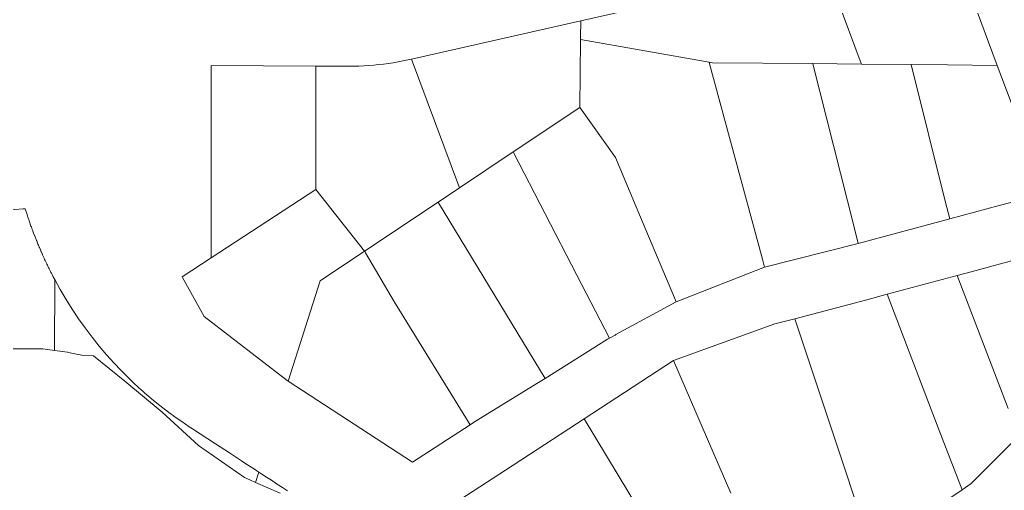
# Model space of a CAD drawing. Header units: feet. Extents: x 865220 to 2774701, y -2240498 to 961524.
# Drawn here: x 2770305 to 2771343, y 955925 to 956421 of the extents above; entities that cross this region are included whole.
import ezdxf

# ---------------------------------------------------------------- set-up
doc = ezdxf.new("R2010")
doc.units = ezdxf.units.FT
doc.header["$LTSCALE"] = 0.015
doc.header["$MEASUREMENT"] = 0
doc.layers.add('Parcels', color=7, linetype='Continuous', lineweight=0)

msp = doc.modelspace()

# ---------------------------------------------------------------- linework, layer by layer
at = {"layer": 'Parcels', "lineweight": 5, "ltscale": 100}
for p, q in [((2771191.8, 956374.9), (2771160.8, 956458.1)), ((2771335, 956372.9), (2771303.7, 956457.4)), ((2771017.6, 956447.1), (2770896.3, 956419.9)), ((2770896.3, 956419.9), (2770717.9, 956379.4)), ((2770896.2, 956402.7), (2770896.3, 956419.7)), ((2770896.3, 956419.9), (2770896.3, 956419.7)), ((2770896.2, 956400.2), (2770895.3, 956328.6)), ((2770896.2, 956400.2), (2770896.2, 956402.7)), ((2770896.2, 956402.7), (2770896.2, 956402.7)), ((2771031.7, 956376.3), (2770896.2, 956400.2)), ((2770688.5, 956374.3), (2770683.3, 956373.7)), ((2770693.7, 956374.9), (2770688.5, 956374.3)), ((2770698.8, 956375.7), (2770693.7, 956374.9)), ((2770703.9, 956376.6), (2770698.8, 956375.7)), ((2770709, 956377.5), (2770703.9, 956376.6)), ((2770717.9, 956379.4), (2770709, 956377.5)), ((2770768.5, 956243.8), (2770717.9, 956379.4)), ((2770717.9, 956379.4), (2770768.5, 956243.8)), ((2771035.2, 956375.7), (2771031.7, 956376.3)), ((2771031.7, 956376.3), (2771031.8, 956375.8)), ((2771031.8, 956375.8), (2771031.7, 956376.3)), ((2771031.7, 956376.3), (2771031.7, 956376.3)), ((2771031.7, 956376.3), (2771035.2, 956375.7)), ((2771087.7, 956168.6), (2771031.8, 956375.8)), ((2771140.9, 956374.7), (2771035.2, 956375.7)), ((2771035.2, 956375.7), (2771140.9, 956374.7)), ((2771192.1, 956374.2), (2771140.9, 956374.7)), ((2771140.9, 956374.7), (2771141, 956374.6)), ((2771141, 956374.6), (2771140.9, 956374.7)), ((2771140.9, 956374.7), (2771140.9, 956374.7)), ((2771141, 956374.6), (2771184.6, 956200.9)), ((2771192.1, 956374.2), (2771191.8, 956374.9)), ((2771192.1, 956374.2), (2771192.1, 956374.2)), ((2771192.1, 956374.2), (2771244.3, 956373.7)), ((2771282.6, 956373.4), (2771244.3, 956373.7)), ((2771280.7, 956228.6), (2771244.3, 956373.7)), ((2770617.2, 956372), (2770507.1, 956372.7)), ((2770507.1, 956372.7), (2770507.1, 956372.1)), ((2770507.1, 956372.1), (2770507.1, 956231.7)), ((2770617.2, 956372), (2770617.1, 956242.1)), ((2770617.2, 956372), (2770617.2, 956372)), ((2770652.2, 956372), (2770617.2, 956372)), ((2770657.4, 956372.1), (2770652.2, 956372)), ((2770662.6, 956372.2), (2770657.4, 956372.1)), ((2770667.8, 956372.4), (2770662.6, 956372.2)), ((2770673, 956372.8), (2770667.8, 956372.4)), ((2770678.2, 956373.2), (2770673, 956372.8)), ((2770683.3, 956373.7), (2770678.2, 956373.2)), ((2771282.6, 956373.4), (2771335, 956372.9)), ((2771385.6, 956238.2), (2771335, 956372.9)), ((2771335, 956372.9), (2771335, 956372.9)), ((2770895.3, 956328.5), (2770825.3, 956281.7)), ((2770825.3, 956281.7), (2770895.3, 956328.5)), ((2770895.7, 956328.2), (2770895.3, 956328.6)), ((2770895.3, 956328.6), (2770895.3, 956328.5)), ((2770895.3, 956328.6), (2770895.7, 956328.2)), ((2770895.3, 956328.5), (2770895.3, 956328.6)), ((2770933, 956276), (2770895.7, 956328.2)), ((2770768.6, 956243.8), (2770825.3, 956281.7)), ((2770825.3, 956281.7), (2770825.6, 956281.1)), ((2770825.6, 956281.1), (2770825.3, 956281.7)), ((2770825.6, 956281.1), (2770892.3, 956152)), ((2770825.6, 956281.1), (2770825.6, 956281.1)), ((2770892.3, 956152), (2770825.6, 956281.1)), ((2770959.4, 956213.1), (2770933, 956276)), ((2770933, 956276), (2770959.4, 956213.1)), ((2770507.1, 956170.2), (2770617.1, 956242.1)), ((2770617.1, 956242.1), (2770507.1, 956170.2)), ((2770668.7, 956177.1), (2770617.1, 956242.1)), ((2770746, 956228.7), (2770768.5, 956243.8)), ((2770768.5, 956243.8), (2770746, 956228.7)), ((2770768.5, 956243.8), (2770768.5, 956243.8)), ((2770768.6, 956243.8), (2770768.5, 956243.8)), ((2770507.1, 956231.7), (2770507.1, 956170.2)), ((2770746, 956228.7), (2770668.7, 956177.1)), ((2770746, 956228.7), (2770746.4, 956228.1)), ((2771285.1, 956211.2), (2771280.7, 956228.6)), ((2771337.1, 956225.2), (2771385.6, 956238.2)), ((2770309, 956221.7), (2770214.3, 956214.1)), ((2770311, 956221.9), (2770309, 956221.7)), ((2770311.2, 956221.9), (2770311, 956221.9)), ((2770311.8, 956219.8), (2770311.2, 956221.9)), ((2770311.9, 956219.7), (2770311.8, 956219.8)), ((2770312.4, 956218), (2770311.9, 956219.7)), ((2770858.8, 956043.2), (2770746.4, 956228.1)), ((2770746.4, 956228.1), (2770858.8, 956043.2)), ((2770746.4, 956228.1), (2770746.4, 956228.1)), ((2771285.1, 956211.2), (2771337.1, 956225.2)), ((2770312.7, 956217.2), (2770312.4, 956218)), ((2770313.2, 956215.5), (2770312.7, 956217.2)), ((2770313.6, 956214.3), (2770313.2, 956215.5)), ((2770314, 956213.1), (2770313.6, 956214.3)), ((2770313.6, 956214.3), (2770313.6, 956214.3)), ((2770314.6, 956211.4), (2770314, 956213.1)), ((2770314.8, 956210.6), (2770314.6, 956211.4)), ((2770315.3, 956209.1), (2770314.8, 956210.6)), ((2770316, 956207.2), (2770315.3, 956209.1)), ((2770959.4, 956213.1), (2770995.1, 956128.1)), ((2771188.5, 956185.2), (2771285.1, 956211.2)), ((2770316.5, 956205.7), (2770316, 956207.2)), ((2770317.2, 956203.7), (2770316.5, 956205.7)), ((2770317.6, 956202.8), (2770317.2, 956203.7)), ((2770318.6, 956199.9), (2770317.6, 956202.8)), ((2770319.1, 956198.6), (2770318.6, 956199.9)), ((2770319.1, 956198.4), (2770319.1, 956198.6)), ((2770319.6, 956197.3), (2770319.1, 956198.4)), ((2771184.6, 956200.9), (2771188.5, 956185.2)), ((2770320, 956196.1), (2770319.6, 956197.3)), ((2770320.9, 956193.8), (2770320, 956196.1)), ((2770321, 956193.5), (2770320.9, 956193.8)), ((2770321.1, 956193.2), (2770321, 956193.5)), ((2770321.5, 956192.3), (2770321.1, 956193.2)), ((2770322.6, 956189.5), (2770321.5, 956192.3)), ((2770323, 956188.5), (2770322.6, 956189.5)), ((2770323.2, 956188), (2770323, 956188.5)), ((2770323, 956188.5), (2770323, 956188.5)), ((2770324.1, 956185.6), (2770323.2, 956188)), ((2770324.5, 956184.7), (2770324.1, 956185.6)), ((2770325, 956183.5), (2770324.5, 956184.7)), ((2770325.3, 956182.8), (2770325, 956183.5)), ((2770325, 956183.5), (2770325, 956183.5)), ((2770325.9, 956181.5), (2770325.3, 956182.8)), ((2770326.1, 956181), (2770325.9, 956181.5)), ((2770327.1, 956178.5), (2770326.1, 956181)), ((2770327.2, 956178.5), (2770327.1, 956178.5)), ((2770327.5, 956177.6), (2770327.2, 956178.5)), ((2770327.7, 956177.2), (2770327.5, 956177.6)), ((2770327.8, 956177), (2770327.7, 956177.2)), ((2770329.3, 956173.6), (2770327.8, 956177)), ((2770621.8, 956145.8), (2770668.6, 956177.1)), ((2770668.6, 956177.1), (2770668.7, 956177.1)), ((2770669.1, 956176.5), (2770668.7, 956177.1)), ((2770668.7, 956177.1), (2770669.1, 956176.5)), ((2770668.7, 956177.1), (2770668.7, 956177.1)), ((2771090, 956160.4), (2771188.5, 956185.2)), ((2770329.4, 956173.5), (2770329.3, 956173.6)), ((2770329.8, 956172.5), (2770329.4, 956173.5)), ((2770331, 956169.8), (2770329.8, 956172.5)), ((2770329.8, 956172.5), (2770329.8, 956172.5)), ((2770331.1, 956169.6), (2770331, 956169.8)), ((2770331.6, 956168.6), (2770331.1, 956169.6)), ((2770331.6, 956168.5), (2770331.6, 956168.6)), ((2770332.1, 956167.4), (2770331.6, 956168.5)), ((2770332.7, 956166.1), (2770332.1, 956167.4)), ((2770507.1, 956170.2), (2770476.5, 956150)), ((2770507.1, 956170.2), (2770507.1, 956170.2)), ((2770669.7, 956175.5), (2770669.1, 956176.5)), ((2770669.1, 956176.5), (2770669.7, 956175.5)), ((2770669.1, 956176.5), (2770669.1, 956176.5)), ((2770700.3, 956123.6), (2770669.7, 956175.5)), ((2770669.7, 956175.5), (2770700.3, 956123.6)), ((2771087.7, 956168.6), (2771090, 956160.4)), ((2771090, 956160.4), (2771087.7, 956168.6)), ((2771358, 956169.1), (2771307.6, 956155.5)), ((2770333.4, 956164.7), (2770332.7, 956166.1)), ((2770333.9, 956163.7), (2770333.4, 956164.7)), ((2770333.9, 956163.6), (2770333.9, 956163.7)), ((2770334.5, 956162.4), (2770333.9, 956163.6)), ((2770334.5, 956162.3), (2770334.5, 956162.4)), ((2770335.8, 956159.7), (2770334.5, 956162.3)), ((2770336.2, 956158.9), (2770335.8, 956159.7)), ((2770336.3, 956158.7), (2770336.2, 956158.9)), ((2770337.7, 956155.9), (2770336.3, 956158.7)), ((2770338.2, 956154.8), (2770337.7, 956155.9)), ((2770997, 956123.7), (2771090, 956160.4)), ((2770338.7, 956154), (2770338.2, 956154.8)), ((2770339.4, 956152.5), (2770338.7, 956154)), ((2770340.2, 956151), (2770339.4, 956152.5)), ((2770340.4, 956150.6), (2770340.2, 956151)), ((2770341, 956149.6), (2770340.4, 956150.6)), ((2770341.6, 956148.4), (2770341, 956149.6)), ((2770342.2, 956147.3), (2770341.6, 956148.4)), ((2770342.1, 956072.7), (2770342.2, 956146.8)), ((2770342.2, 956146.8), (2770342.1, 956072.7)), ((2770342.2, 956147.3), (2770342.2, 956147.3)), ((2770348, 956136.7), (2770342.2, 956147.3)), ((2770342.2, 956147.3), (2770342.2, 956146.8)), ((2770476.5, 956150), (2770476.8, 956149.6)), ((2770476.8, 956149.6), (2770499.5, 956108.5)), ((2770588, 956040.4), (2770621.8, 956145.8)), ((2770892.3, 956152), (2770926.6, 956085.7)), ((2770926.6, 956085.7), (2770892.3, 956152)), ((2771293, 956151.6), (2771219.2, 956131.8)), ((2771307.6, 956155.5), (2771293, 956151.6)), ((2771346.6, 956011.6), (2771293, 956151.6)), ((2770354.1, 956126.3), (2770348, 956136.7)), ((2770360.5, 956116.1), (2770354.1, 956126.3)), ((2770997, 956123.7), (2770995.1, 956128.1)), ((2770995.1, 956128.1), (2770997, 956123.7)), ((2771197.9, 956126), (2771122, 956106.1)), ((2771219.2, 956131.8), (2771197.9, 956126)), ((2771273, 955991.3), (2771219.2, 956131.8)), ((2771219.2, 956131.8), (2771273, 955991.3)), ((2770367.2, 956106.1), (2770360.5, 956116.1)), ((2770779.9, 955994.4), (2770700.3, 956123.6)), ((2770700.3, 956123.6), (2770779.9, 955994.4)), ((2770933.3, 956089.3), (2770997, 956123.7)), ((2770374.2, 956096.3), (2770367.2, 956106.1)), ((2770499.5, 956108.5), (2770586.9, 956041.1)), ((2771122, 956106.1), (2771100.7, 956100.5)), ((2771169.3, 955963.8), (2771122, 956106.1)), ((2770381.5, 956086.7), (2770374.2, 956096.3)), ((2771100.7, 956100.5), (2770994.1, 956061.9)), ((2770389, 956077.2), (2770381.5, 956086.7)), ((2770858.8, 956043.2), (2770924.6, 956084.6)), ((2770924.6, 956084.6), (2770926.6, 956085.7)), ((2770926.6, 956085.7), (2770932.6, 956088.9)), ((2770932.6, 956088.9), (2770933.3, 956089.3)), ((2770282.1, 956074.4), (2770329.5, 956074.5)), ((2770329.5, 956074.5), (2770342.1, 956072.7)), ((2770396.8, 956068.1), (2770389, 956077.2)), ((2770342.1, 956072.7), (2770355.7, 956070.8)), ((2770342.1, 956072.7), (2770342.1, 956072.7)), ((2770355.7, 956070.8), (2770360, 956069.9)), ((2770360, 956069.9), (2770372.4, 956067.3)), ((2770372.4, 956067.3), (2770382.9, 956067.1)), ((2770382.9, 956067.1), (2770416, 956040.2)), ((2770404.9, 956059.1), (2770396.8, 956068.1)), ((2770405.5, 956058.4), (2770404.9, 956059.1)), ((2770411.1, 956052.5), (2770405.5, 956058.4)), ((2770412.6, 956051), (2770411.1, 956052.5)), ((2770994.1, 956061.9), (2770900, 956000.7)), ((2771054.6, 955922.4), (2770994.1, 956061.9)), ((2770419.8, 956043.8), (2770412.6, 956051)), ((2770420.8, 956042.8), (2770419.8, 956043.8)), ((2770427.4, 956036.5), (2770420.8, 956042.8)), ((2770855.4, 956041), (2770858.8, 956043.2)), ((2770416, 956040.2), (2770455.3, 956007.8)), ((2770428.2, 956035.8), (2770427.4, 956036.5)), ((2770429.1, 956034.9), (2770428.2, 956035.8)), ((2770430.6, 956033.6), (2770429.1, 956034.9)), ((2770432.9, 956031.5), (2770430.6, 956033.6)), ((2770433.4, 956031.1), (2770432.9, 956031.5)), ((2770586.9, 956041.1), (2770588, 956040.4)), ((2770588, 956040.4), (2770719.1, 955955)), ((2770784.6, 955997.3), (2770852, 956038.9)), ((2770852, 956038.9), (2770855.4, 956041)), ((2770435.4, 956029.3), (2770433.4, 956031.1)), ((2770437.3, 956027.6), (2770435.4, 956029.3)), ((2770437.6, 956027.3), (2770437.3, 956027.6)), ((2770438.8, 956026.4), (2770437.6, 956027.3)), ((2770438.9, 956026.2), (2770438.8, 956026.4)), ((2770446.3, 956020), (2770438.9, 956026.2)), ((2770452.8, 956014.7), (2770446.3, 956020)), ((2770459.4, 956009.6), (2770452.8, 956014.7)), ((2770455.3, 956007.8), (2770493.5, 955972.4)), ((2770459.8, 956009.3), (2770459.4, 956009.6)), ((2770460.6, 956008.7), (2770459.8, 956009.3)), ((2770462.2, 956007.5), (2770460.6, 956008.7)), ((2770462.3, 956007.5), (2770462.2, 956007.5)), ((2770462.5, 956007.3), (2770462.3, 956007.5)), ((2770464.8, 956005.6), (2770462.5, 956007.3)), ((2770466.8, 956004.1), (2770464.8, 956005.6)), ((2770467.8, 956003.4), (2770466.8, 956004.1)), ((2770475.5, 955998), (2770467.8, 956003.4)), ((2770900, 956000.7), (2770817, 955946.7)), ((2770900, 956000.7), (2770977.5, 955872.2)), ((2770476, 955997.7), (2770475.5, 955998)), ((2770480.1, 955994.9), (2770476, 955997.7)), ((2770484, 955992.3), (2770480.1, 955994.9)), ((2770487.4, 955990.1), (2770484, 955992.3)), ((2770495.3, 955984.9), (2770487.4, 955990.1)), ((2770719.1, 955955), (2770779.9, 955994.4)), ((2770779.9, 955994.4), (2770784.6, 955997.3)), ((2770779.9, 955994.4), (2770779.9, 955994.4)), ((2771273, 955991.3), (2771298.1, 955925.9)), ((2770511.6, 955974.3), (2770495.3, 955984.9)), ((2770493.5, 955972.4), (2770542.2, 955938.8)), ((2770526.3, 955964.7), (2770511.6, 955974.3)), ((2771307.6, 955932.4), (2771352, 955976.7)), ((2770531.7, 955961.2), (2770526.3, 955964.7)), ((2770538.8, 955956.5), (2770531.7, 955961.2)), ((2771198.7, 955875.2), (2771169.3, 955963.8)), ((2770543.6, 955953.4), (2770538.8, 955956.5)), ((2770549.9, 955949.3), (2770543.6, 955953.4)), ((2770550.5, 955948.9), (2770549.9, 955949.3)), ((2770555, 955946), (2770550.5, 955948.9)), ((2770542.2, 955938.8), (2770547.6, 955936.4)), ((2770553.8, 955933.6), (2770557.3, 955944.5)), ((2770557.3, 955944.5), (2770555, 955946)), ((2770560.4, 955942.5), (2770557.3, 955944.5)), ((2770557.3, 955944.5), (2770557.3, 955944.5)), ((2770565.3, 955939.2), (2770560.4, 955942.5)), ((2770570.5, 955935.9), (2770565.3, 955939.2)), ((2770817, 955946.7), (2770746, 955900.6)), ((2770547.6, 955936.4), (2770553.8, 955933.6)), ((2770553.8, 955933.6), (2770579.7, 955922.2)), ((2770576, 955932.3), (2770570.5, 955935.9)), ((2770582.3, 955928.2), (2770576, 955932.3)), ((2770587.4, 955924.8), (2770582.3, 955928.2)), ((2771298.1, 955925.9), (2771307.6, 955932.4)), ((2771280, 955913.5), (2771298.1, 955925.9)), ((2771298.1, 955925.9), (2771298.1, 955925.9))]:
    msp.add_line(p, q, dxfattribs=at)

doc.saveas('drawing.dxf')
